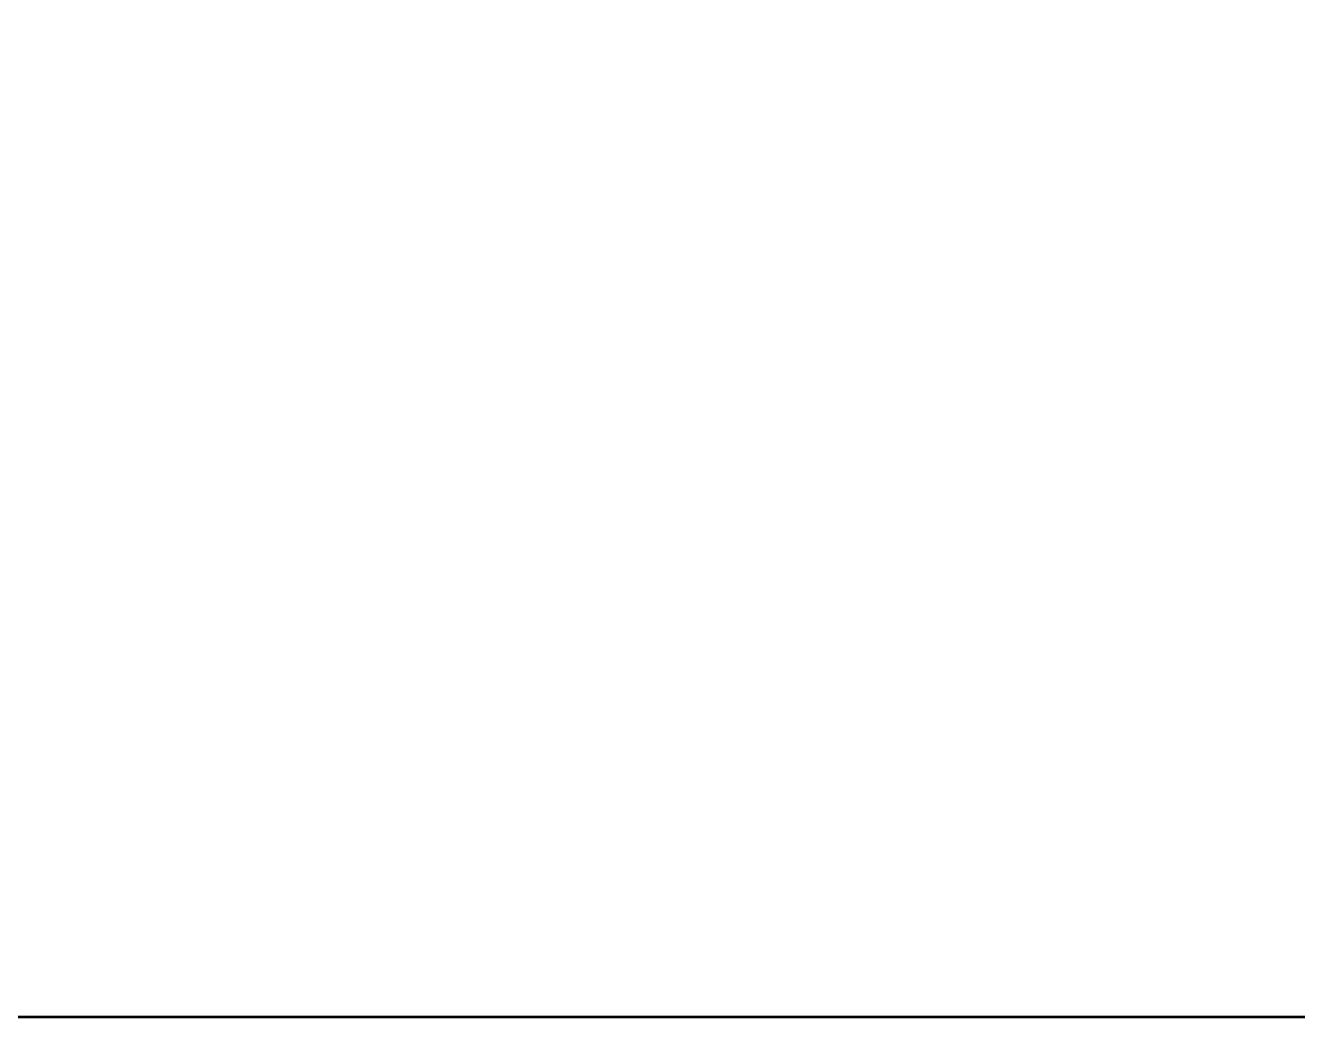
# Model space of a CAD drawing. Header units: metres. Extents: x 6 to 601, y -20 to 118.
# Drawn here: x 154.419 to 158.555, y 41.169 to 44.461 of the extents above; entities that cross this region are included whole.
import ezdxf

# ---------------------------------------------------------------- set-up
doc = ezdxf.new("R2010")
doc.units = ezdxf.units.M
doc.header["$MEASUREMENT"] = 0
doc.set_wipeout_variables(frame=1)
doc.layers.add('DEFPOINT', color=7, linetype='Continuous')
doc.layers.add('PDA_Hatch 2_Black Electrical Band Blocks_100x100x60mm', color=253, linetype='Continuous')

# ---------------------------------------------------------------- blocks, each defined once
blk = doc.blocks.new('site plan')
at = {"layer": 'PDA_Hatch 2_Black Electrical Band Blocks_100x100x60mm', "lineweight": 0, "true_color": 0xc7c8ca, "transparency": 33554687}
h = blk.add_hatch(dxfattribs=at)
h.set_pattern_fill('ANSI37', color=9, scale=0.8, angle=133.7998967713476)
h.set_pattern_definition([(178.7998967713476, (-10425.47564252083, -11325.61845004788), (-0.002094422116805113, -0.09997806457416866), []), (268.7998967713476, (-10425.47564252083, -11325.61845004788), (0.09997806457416866, -0.00209442211680512), [])])
edge = h.paths.add_edge_path()
edge.add_line((347.7407530918281, 227.569146147338), (347.8095829667927, 227.1748361386199))
edge.add_line((347.8095829667927, 227.1748361386199), (350.3262855082285, 227.5190458592806))
edge.add_line((350.3262855082285, 227.5190458592806), (352.6693389038446, 227.1254300983346))
edge.add_arc((359.6861226954861, 159.1378254290939), 68.34873549261611, 55.61938814861401, 95.89245228404423, ccw=False)
edge.add_line((398.2818172705847, 215.5463531860332), (398.5832803502435, 215.8246824438775))
edge.add_arc((359.6861226954898, 159.1378254291194), 68.7487354925921, 55.54302311577162, 95.8472301570886)
edge.add_line((352.6822514553896, 227.528865920418), (350.3324580355657, 227.9236139559252))
edge.add_line((350.3324580355657, 227.9236139559252), (347.7407530918281, 227.569146147338))
h.paths.add_polyline_path([(323.7872577645703, 218.5744585600842), (323.9872107345727, 218.2280212501319), (333.4148939941279, 223.6693903342348), (338.1271212233205, 225.6244533043373), (344.1283642066301, 226.6713553894006), (347.214712542509, 227.093475636455), (347.1458826675425, 227.4877856451712), (344.0668712453225, 227.0666688687088), (338.0147459685832, 226.0108904926619), (333.2375234722058, 224.0288615393929)])
h.paths.add_polyline_path([(323.4675547695424, 217.9280917950746), (323.2676017995454, 218.2745291050251), (320.1050361228572, 216.4491933755489), (297.315886289829, 203.4534835225768), (280.8054578566826, 193.9664390580892), (281.0047444438387, 193.6196179857034), (297.5146046401624, 203.106335936076), (320.3040884773145, 216.1022362580115)])

msp = doc.modelspace()

# ---------------------------------------------------------------- block references
at = {"xscale": 0.232473712272114, "yscale": 0.232473712272114, "zscale": 0.232473712272114}
msp.add_blockref('site plan', (81.20695006397114, -4.720440970261869, 23.10165670435924), dxfattribs=at)

# ---------------------------------------------------------------- next in the draw order: wipeouts: each hides what was drawn before it
at = {"color": 7, "true_color": 0xffffff}
msp.add_wipeout([(135.75898104191674, 61.04336691328692), (165.2783606311245, 61.83045508680823), (165.61413977986402, 58.437016854101785), (165.61413977986402, 53.736769111905645), (173.55317026065867, 53.736769111905645), (173.55317026065867, 58.437016854101785), (210.63883053880113, 24.331238054091877), (128.8519966129769, 14.566200411027985)], dxfattribs=at).dxf.layer = 'DEFPOINT'

# ---------------------------------------------------------------- next in the draw order: linework, layer by layer
at = {"color": 3, "lineweight": 53}
msp.add_lwpolyline([(149.6792501052328, 73.52768210090744), (213.7253439479528, 73.52768210090744), (213.7253439479528, 41.23499186723097), (149.6792501052328, 41.23499186723097)], close=True, dxfattribs=at)

doc.saveas('drawing.dxf')
